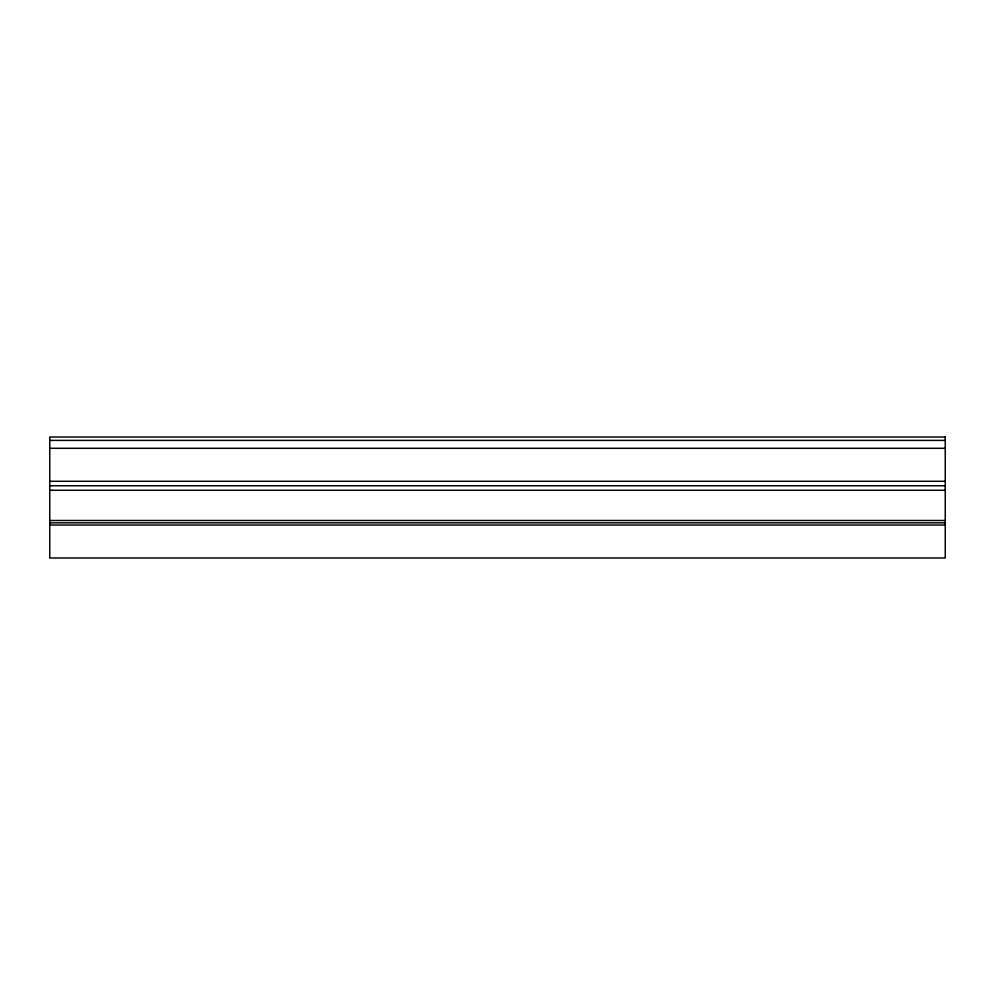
<?xml version="1.0" encoding="UTF-8"?>
<svg xmlns="http://www.w3.org/2000/svg" width="995" height="995" viewBox="0 0 995 995"><rect width="100%" height="100%" fill="white"/><g stroke="black" fill="none" stroke-linecap="round" stroke-linejoin="round"><path stroke-width="1.49" d="M49.75 440.399L945.25 440.399M49.75 448.297L945.25 448.297M49.75 481.281L945.25 481.281M49.75 485.759L945.25 485.759M49.75 490.274L945.25 490.274M49.75 520.497L945.25 520.497M49.75 522.848L945.25 522.848M49.75 525.037L945.25 525.037M945.25 437.004L49.75 437.004L49.75 557.996L945.25 557.996L945.25 437.004"/></g></svg>
